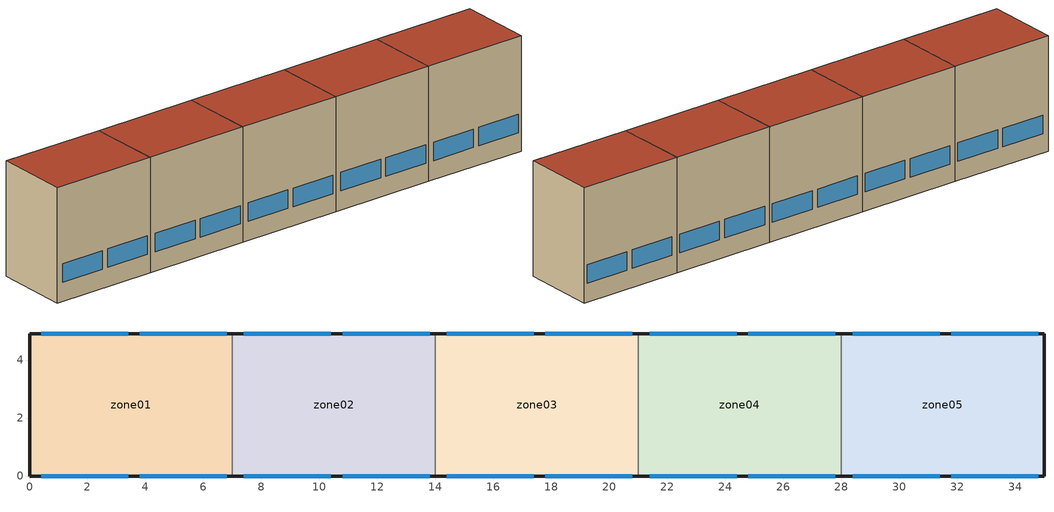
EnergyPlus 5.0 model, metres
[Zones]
zone01
 floor ground (GROUND_FLOOR): 0,0 0,4.9 7,4.9 7,0 z0
 wall outside (EXT_WALL): 7,4.9 0,4.9 0,0 7,0 z0:7.5
 wall to zone02 (ADJ_WALL): 7,0 7,4.9 z0:7.5
 window (EXT_WINDOW1): 0.4,0 3.4,0 / 3.8,0 6.8,0 / 3.4,4.9 0.4,4.9 / 6.8,4.9 3.8,4.9 z1.25:2.45
 roof outside (EXT_ROOF): 7,0 7,4.9 0,4.9 0,0 z7.5
zone02
 floor ground (GROUND_FLOOR): 7,0 7,4.9 14,4.9 14,0 z0
 wall outside (EXT_WALL): 14,4.9 7,4.9 / 7,0 14,0 z0:7.5
 wall to zone03 (ADJ_WALL): 14,0 14,4.9 z0:7.5
 wall to zone01 (ADJ_WALL): 7,4.9 7,0 z0:7.5
 window (EXT_WINDOW1): 7.4,0 10.4,0 / 10.8,0 13.8,0 / 10.4,4.9 7.4,4.9 / 13.8,4.9 10.8,4.9 z1.25:2.45
 roof outside (EXT_ROOF): 14,0 14,4.9 7,4.9 7,0 z7.5
zone03
 floor ground (GROUND_FLOOR): 14,0 14,4.9 21,4.9 21,0 z0
 wall outside (EXT_WALL): 21,4.9 14,4.9 / 14,0 21,0 z0:7.5
 wall to zone04 (ADJ_WALL): 21,0 21,4.9 z0:7.5
 wall to zone02 (ADJ_WALL): 14,4.9 14,0 z0:7.5
 window (EXT_WINDOW1): 14.4,0 17.4,0 / 17.8,0 20.8,0 / 17.4,4.9 14.4,4.9 / 20.8,4.9 17.8,4.9 z1.25:2.45
 roof outside (EXT_ROOF): 21,0 21,4.9 14,4.9 14,0 z7.5
zone04
 floor ground (GROUND_FLOOR): 21,0 21,4.9 28,4.9 28,0 z0
 wall outside (EXT_WALL): 28,4.9 21,4.9 / 21,0 28,0 z0:7.5
 wall to zone05 (ADJ_WALL): 28,0 28,4.9 z0:7.5
 wall to zone03 (ADJ_WALL): 21,4.9 21,0 z0:7.5
 window (EXT_WINDOW1): 21.4,0 24.4,0 / 24.8,0 27.8,0 / 24.4,4.9 21.4,4.9 / 27.8,4.9 24.8,4.9 z1.25:2.45
 roof outside (EXT_ROOF): 28,0 28,4.9 21,4.9 21,0 z7.5
zone05
 floor ground (GROUND_FLOOR): 28,0 28,4.9 35,4.9 35,0 z0
 wall outside (EXT_WALL): 28,0 35,0 35,4.9 28,4.9 z0:7.5
 wall to zone04 (ADJ_WALL): 28,4.9 28,0 z0:7.5
 window (EXT_WINDOW1): 28.4,0 31.4,0 / 31.8,0 34.8,0 / 31.4,4.9 28.4,4.9 / 34.8,4.9 31.8,4.9 z1.25:2.45
 roof outside (EXT_ROOF): 35,0 35,4.9 28,4.9 28,0 z7.5
[Building]
zone03: North Axis {deg}=0; Terrain=City; Loads Convergence Tolerance Value=0; Temperature Convergence Tolerance Value {deltaC}=0; Solar Distribution=FullInteriorAndExterior; Maximum Number of Warmup Days=0
[Site:Location]
not used: Latitude {deg}=0; Longitude {deg}=0; Time Zone {hr}=0; Elevation {m}=0
[Construction]
GROUND_FLOOR; EXT_WALL; EXT_ROOF; ADJ_WALL; EXT_WINDOW1: 
[WindowProperty:ShadingControl]
ESHADE=0; ISHADE=INPUT 1*MAX_ISHADE : SHADECNTRL=ISHADE_INTERNAL
[SurfaceProperty:OtherSideCoefficients]
BOUNDARY=IDENTICAL; BOUNDARY=INPUT 1*TBOUNDARY; BOUNDARY=INPUT 1*TBOUNDARY_2; BOUNDARY=INPUT 1*TBOUNDARY_3; BOUNDARY=INPUT 1*TGROUND; BOUNDARY=20; BOUNDARY=15
[Zone]
zone01; zone02; zone03; zone04; zone05: 0, 0, 0, 0, , 1
